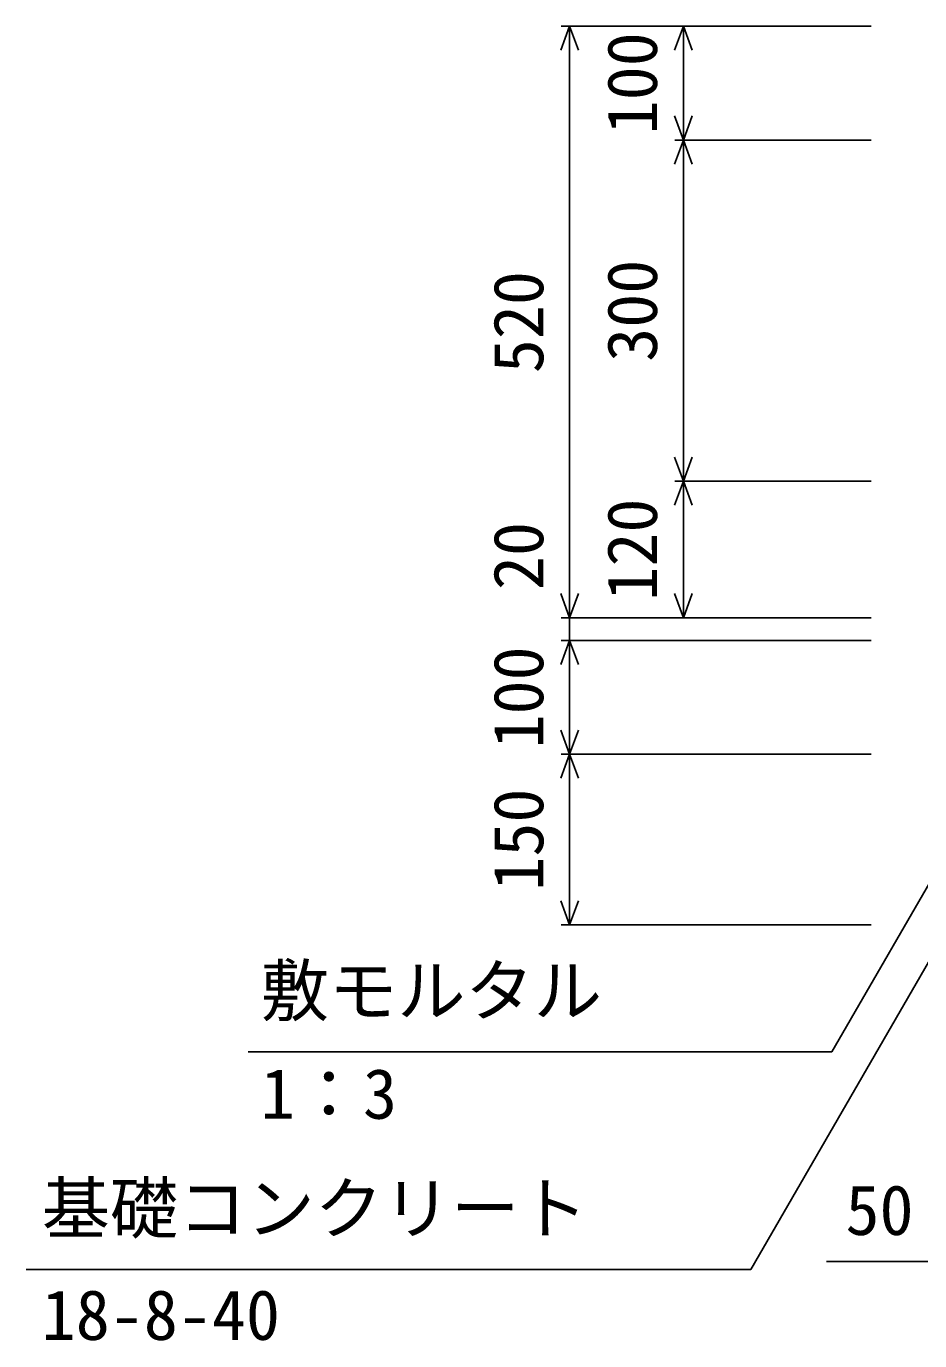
# Model space of a CAD drawing. Units: millimetres, scale not verified. Extents: x -16800 to 16800, y -5940 to 5940.
# Drawn here: x 2737 to 3523, y 2966 to 4122 of the extents above; entities that cross this region are included whole.
import ezdxf
from ezdxf.enums import TextEntityAlignment as Align

# ---------------------------------------------------------------- set-up
doc = ezdxf.new("R2010")
doc.units = ezdxf.units.MM
doc.header["$LTSCALE"] = 20
doc.layers.add('0-0_DIM', color=7, linetype='Continuous', lineweight=25)
doc.styles.add('ＭＳ ゴシック', font='')
doc.styles.get('ＭＳ ゴシック').set_extended_font_data('MS Gothic')

msp = doc.modelspace()

# ---------------------------------------------------------------- linework, layer by layer
at = {"layer": '0-0_DIM'}
for p, q in [((3207.6, 4121.92), (3480.1, 4121.92)), ((3215.1, 4121.92), (3215.1, 3601.92)), ((3315.1, 4121.92), (3315.1, 4021.92)), ((3307.6, 4021.92), (3480.1, 4021.92)), ((3315.1, 4021.92), (3315.1, 3721.92)), ((3307.6, 3721.92), (3480.1, 3721.92)), ((3315.1, 3721.92), (3315.1, 3601.92)), ((3207.6, 3601.92), (3480.1, 3601.92)), ((3660.87, 3592.96), (3445.6, 3220.11)), ((3207.6, 3581.92), (3480.1, 3581.92)), ((3658.23, 3520.45), (3374.38, 3028.81)), ((3207.6, 3481.92), (3480.1, 3481.92)), ((3215.1, 3481.92), (3215.1, 3331.92)), ((3207.6, 3331.92), (3480.1, 3331.92)), ((2932.37, 3220.11), (3445.6, 3220.11)), ((2737.38, 3028.81), (3374.38, 3028.81)), ((3552.6, 3035.99), (3440.81, 3035.99))]:
    msp.add_line(p, q, dxfattribs=at)
for points in [[(3222.8, 4100.78), (3215.1, 4121.92), (3207.41, 4100.78)], [(3307.41, 4100.78), (3315.1, 4121.92), (3322.8, 4100.78)], [(3322.8, 4043.07), (3315.1, 4021.92), (3307.41, 4043.07)], [(3307.41, 4000.78), (3315.1, 4021.92), (3322.8, 4000.78)], [(3322.8, 3743.07), (3315.1, 3721.92), (3307.41, 3743.07)], [(3307.41, 3700.78), (3315.1, 3721.92), (3322.8, 3700.78)], [(3222.8, 3623.07), (3215.1, 3601.92), (3207.41, 3623.07)], [(3322.8, 3623.07), (3315.1, 3601.92), (3307.41, 3623.07)], [(3215.1, 3601.92), (3215.1, 3581.92), (3215.1, 3481.92)], [(3222.8, 3560.78), (3215.1, 3581.92), (3207.41, 3560.78)], [(3222.8, 3503.07), (3215.1, 3481.92), (3207.41, 3503.07)], [(3222.8, 3460.78), (3215.1, 3481.92), (3207.41, 3460.78)], [(3222.8, 3353.07), (3215.1, 3331.92), (3207.41, 3353.07)]]:
    msp.add_lwpolyline(points, dxfattribs=at)

# ---------------------------------------------------------------- texts
at = {"layer": '0-0_DIM', "style": 'ＭＳ ゴシック'}
for s, p in [('100', (3305.1, 4026.92)), ('300', (3305.1, 3826.92)), ('520', (3205.1, 3816.92)), ('120', (3305.1, 3616.92)), ('20', (3205.1, 3626.23)), ('100', (3205.1, 3486.92)), ('150', (3205.1, 3361.92))]:
    msp.add_text(s, height=43.99, rotation=90, dxfattribs=at).set_placement(p, align=Align.BOTTOM_LEFT)
for s, p in [('敷モルタル', (2943.5, 3238.85)), ('1：3', (2943.5, 3148.16)), ('基礎コンクリート', (2750.93, 3047.55)), ('50', (3457.6, 3045.99)), ('18-8-40', (2750.93, 2953.73))]:
    msp.add_text(s, height=43.99, dxfattribs=at).set_placement(p, align=Align.BOTTOM_LEFT)

doc.saveas('drawing.dxf')
